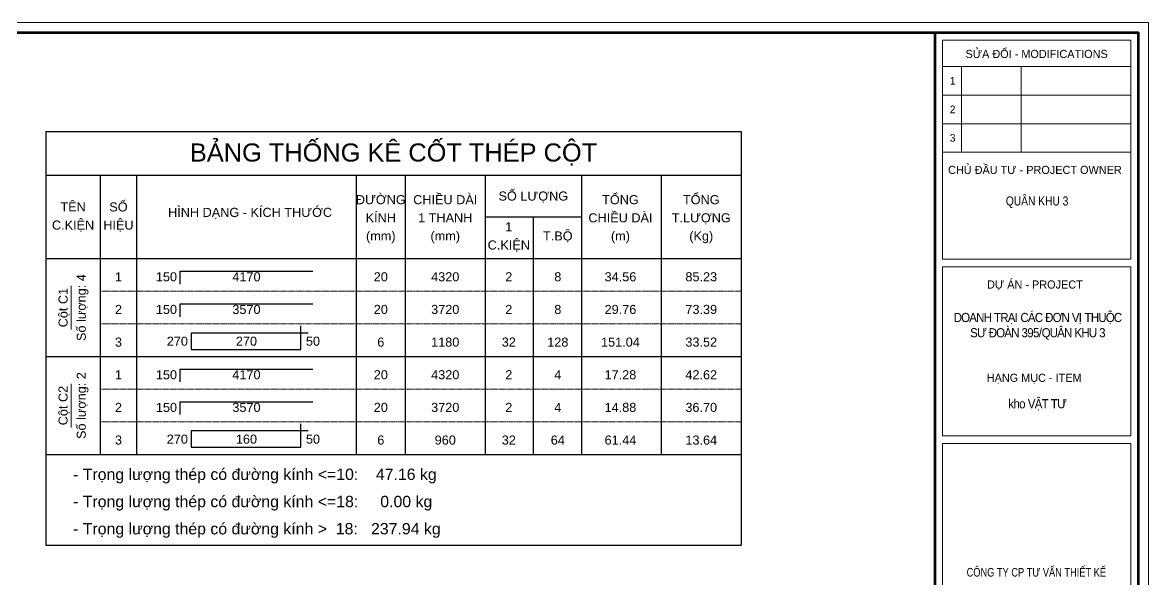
# Model space of a CAD drawing. Header units: millimetres. Extents: x -182770 to 489476, y -561170 to -280028.
# Drawn here: x 394171 to 409676, y -520264 to -512589 of the extents above; entities that cross this region are included whole.
import ezdxf
from ezdxf.enums import TextEntityAlignment as Align

# ---------------------------------------------------------------- set-up
doc = ezdxf.new("R2010")
doc.units = ezdxf.units.MM
doc.header["$MEASUREMENT"] = 0
doc.linetypes.add('HIDDEN', pattern=[0.375, 0.25, -0.125])
doc.layers.get('Defpoints').update_dxf_attribs({"color": 1})
for name, color, linetype, lineweight in [('08. Net Text', 3, 'Continuous', 13), ('Khungten_LCDI', 7, 'Continuous', 5), ('LC MANH DUT', 35, 'HIDDEN', 5), ('LC Net dam 1', 30, 'Continuous', 30), ('LC Net thay', 63, 'Continuous', 25), ('LC Text1', 3, 'Continuous', 20)]:
    doc.layers.add(name, color=color, linetype=linetype, lineweight=lineweight)
doc.styles.add('Hoa', font='micross.ttf')
doc.styles.add('Khungten', font='VHAVAN.TTF', dxfattribs={"width": 0.9, "height": 5000})
doc.styles.add('LC 1', font='VHAVANB.TTF')
doc.styles.add('Text Khung Ten', font='VHAVAN.TTF')
doc.styles.add('Thuong', font='micross.ttf')
doc.styles.add('Title', font='VHBLACK.TTF', dxfattribs={"width": 0.8})

# ---------------------------------------------------------------- blocks, each defined once
blk = doc.blocks.new('lcdi fix')
at = {"layer": 'Defpoints', "lineweight": 0}
blk.add_lwpolyline([(-1200, -14850), (-1200, 14850), (40800, 14850), (40800, -14850)], close=True, dxfattribs=at)
at = {"layer": 'Khungten_LCDI', "color": 5, "lineweight": 60}
blk.add_line((36600, 14650), (36600, -14650), dxfattribs=at)
at = {"layer": 'Khungten_LCDI', "color": 5, "lineweight": 25}
blk.add_line((40600, -14650), (40600, 14650), dxfattribs=at)
at = {"layer": 'Khungten_LCDI', "color": 9, "lineweight": 15}
for p, q in [((36750, 13981), (40450, 13981)), ((37123, 13981), (37123, 12297)), ((38293, 13981), (38293, 12297)), ((36750, 13420), (40450, 13420)), ((36750, 12858), (40450, 12858)), ((36750, 12297), (40450, 12297))]:
    blk.add_line(p, q, dxfattribs=at)
at = {"layer": 'Khungten_LCDI', "color": 5, "lineweight": 60}
blk.add_lwpolyline([(0, -14650), (0, 14650), (40600, 14650), (40600, -14650)], close=True, dxfattribs=at)
at = {"layer": 'Khungten_LCDI', "color": 9, "lineweight": 15}
for points in [[(36750, 10190), (40450, 10190), (40450, 14500), (36750, 14500)], [(36750, 6712), (40450, 6712), (40450, 10040), (36750, 10040)], [(36750, 2587), (40450, 2587), (40450, 6562), (36750, 6562)]]:
    blk.add_lwpolyline(points, close=True, dxfattribs=at)
at = {"color": 7, "style": 'Khungten'}
for s, p in [('söa ®æi - modifications', (38600, 14151)), ('chñ ®Çu t\xad - project owner', (38566, 11868)), ('dù ¸n - project', (38566, 9612)), ('h¹ng môc - item', (38552, 7776))]:
    blk.add_text(s, height=160, dxfattribs=at).set_placement(p, align=Align.CENTER)
at = {"color": 7, "style": 'Title', "width": 0.8}
blk.add_text('c«ng ty cp t\xad vÊn thiÕt kÕ', height=170, dxfattribs=at).set_placement((38594, 3942), align=Align.CENTER)
at = {"color": 4, "char_height": 180, "attachment_point": 5, "style": 'Khungten'}
for s, insert, width in [('{\\f.VnArialH|b0|i0|c0|p34;\\W0.8;qu©n khu 3}', (38609, 11313), 2315.24), ('{\\f.VnArialH|b0|i0|c0|p34;\\W0.9;\\T0.9;doanh tr¹i c¸c ®¬n vÞ thuéc s\xad ®oµn 395/qu©n khu 3}', (38617, 8868), 3461.97), ('{\\f.VnArialH|b0|i0|c0|p34;\\T0.9;kho V\\fArial|b0|i0|c0|p34;ẬT TƯ}', (38609, 7325), 3712.56)]:
    blk.add_mtext(s, dxfattribs=dict(at, insert=insert, width=width))
at = {"color": 7, "style": 'Khungten', "width": 0.8}
for tag, p in [('REVISION', (39499, -10746)), ('NGAYHT', (39546, -11609))]:
    blk.add_attdef(tag, text='', height=200, dxfattribs=at).set_placement(p, align=Align.CENTER)
at = {"layer": '08. Net Text', "color": 7, "style": 'Text Khung Ten'}
blk.add_text('1', height=150, dxfattribs=at).set_placement((36892, 13627))
at = {"layer": '08. Net Text', "color": 7, "ltscale": 2, "style": 'Text Khung Ten'}
for s, p in [('2', (36892, 13065)), ('3', (36892, 12504))]:
    blk.add_text(s, height=150, dxfattribs=at).set_placement(p)
at = {"layer": 'LC Text1', "color": 3, "style": 'LC 1', "width": 1.834006}
for tag, p, p2 in [('TENBANVE1', (36913, -8886), (40339, -8886)), ('TENBANVE2', (36913, -9562), (40339, -9562))]:
    blk.add_attdef(tag, text='', height=250, dxfattribs=at).set_placement(p, p2, align=Align.FIT)
at = {"layer": 'LC Text1', "style": 'Title', "width": 0.7}
blk.add_attdef('SOBANVE', text='', height=250, dxfattribs=at).set_placement((39562, -13896), align=Align.CENTER)

msp = doc.modelspace()

# ---------------------------------------------------------------- linework, layer by layer
at = {"layer": 'LC MANH DUT'}
for p, q in [((395242.6, -516292.8), (404067.6, -516292.8)), ((395242.6, -516742.8), (404067.6, -516742.8)), ((395242.6, -517192.8), (404067.6, -517192.8)), ((395242.6, -517642.8), (404067.6, -517642.8)), ((395242.6, -518092.8), (404067.6, -518092.8)), ((395242.6, -518542.8), (404067.6, -518542.8))]:
    msp.add_line(p, q, dxfattribs=at)
at = {"layer": 'LC Net dam 1'}
for points in [[(396342.6, -516192.8), (396342.6, -516017.8), (398167.6, -516017.8)], [(396342.6, -516642.8), (396342.6, -516467.8), (398167.6, -516467.8)], [(398105.1, -516867.8), (396492.6, -516867.8), (396492.6, -517092.8), (398005.1, -517092.8), (398005.1, -516767.8)], [(396342.6, -517542.8), (396342.6, -517367.8), (398167.6, -517367.8)], [(396342.6, -517992.8), (396342.6, -517817.8), (398167.6, -517817.8)], [(398105.1, -518217.8), (396492.6, -518217.8), (396492.6, -518442.8), (398005.1, -518442.8), (398005.1, -518117.8)]]:
    msp.add_lwpolyline(points, dxfattribs=at)
at = {"layer": 'LC Net thay'}
for p, q in [((394492.6, -514092.8), (404067.6, -514092.8)), ((394492.6, -514092.8), (394492.6, -519792.8)), ((404067.6, -514092.8), (404067.6, -519792.8)), ((394492.6, -514692.8), (404067.6, -514692.8)), ((395242.6, -514692.8), (395242.6, -518542.8)), ((395742.6, -514692.8), (395742.6, -518542.8)), ((398767.6, -514692.8), (398767.6, -518542.8)), ((399442.6, -514692.8), (399442.6, -518542.8)), ((400542.6, -514692.8), (400542.6, -518542.8)), ((401867.6, -514692.8), (401867.6, -518542.8)), ((402967.6, -514692.8), (402967.6, -518542.8)), ((400542.6, -515267.8), (401867.6, -515267.8)), ((401205.1, -515267.8), (401205.1, -518542.8)), ((394492.6, -515842.8), (404067.6, -515842.8)), ((394492.6, -517192.8), (404067.6, -517192.8)), ((394492.6, -518542.8), (404067.6, -518542.8)), ((394492.6, -518542.8), (404067.6, -518542.8)), ((394492.6, -519792.8), (404067.6, -519792.8))]:
    msp.add_line(p, q, dxfattribs=at)
at = {"layer": 'LC Text1'}
for p, q in [((394842.6, -516817.8), (394842.6, -516217.8)), ((394842.6, -518167.8), (394842.6, -517567.8))]:
    msp.add_line(p, q, dxfattribs=at)

# ---------------------------------------------------------------- block references
at = {"layer": 'LC Net thay', "xscale": 0.7, "yscale": 0.7, "zscale": 0.7}
msp.add_blockref('lcdi fix', (381116.1, -522983.8), dxfattribs=at)

# ---------------------------------------------------------------- texts
at = {"layer": 'LC Text1', "color": 4, "style": 'Hoa'}
msp.add_text('BẢNG THỐNG KÊ CỐT THÉP CỘT', height=250, dxfattribs=at).set_placement((399280.1, -514505.3), align=Align.CENTER)
at = {"layer": 'LC Text1'}
for s, style, p in [('SỐ LƯỢNG', 'Hoa', (401205.1, -515042.8)), ('TÊN', 'Hoa', (394867.6, -515192.8)), ('SỐ', 'Hoa', (395492.6, -515192.8)), ('ĐƯỜNG', 'Hoa', (399105.1, -515092.8)), ('CHIỀU DÀI', 'Hoa', (399992.6, -515092.8)), ('TỔNG', 'Hoa', (402405.1, -515092.8)), ('TỔNG', 'Hoa', (403517.6, -515092.8)), ('HÌNH DẠNG - KÍCH THƯỚC', 'Hoa', (397305.1, -515267.8)), ('KÍNH', 'Hoa', (399105.1, -515342.8)), ('1 THANH', 'Hoa', (399992.6, -515342.8)), ('CHIỀU DÀI', 'Hoa', (402405.1, -515342.8)), ('T.LƯỢNG', 'Hoa', (403517.6, -515342.8)), ('C.KIỆN', 'Hoa', (394867.6, -515442.8)), ('HIỆU', 'Hoa', (395492.6, -515442.8)), ('1', 'Hoa', (400867.6, -515467.8)), ('(mm)', 'Thuong', (399105.1, -515592.8)), ('(mm)', 'Thuong', (399992.6, -515592.8)), ('T.BỘ', 'Hoa', (401542.6, -515592.8)), ('(m)', 'Thuong', (402405.1, -515592.8)), ('(Kg)', 'Thuong', (403517.6, -515592.8)), ('C.KIỆN', 'Hoa', (400867.6, -515717.8))]:
    msp.add_text(s, height=125, dxfattribs=dict(at, style=style)).set_placement(p, align=Align.CENTER)
at = {"layer": 'LC Text1', "style": 'Hoa'}
for s, p in [('Số lượng: 4', (395042.6, -516517.8)), ('Cột C1', (394792.6, -516517.8)), ('Số lượng: 2', (395042.6, -517867.8)), ('Cột C2', (394792.6, -517867.8))]:
    msp.add_text(s, height=125, rotation=90.00021, dxfattribs=at).set_placement(p, align=Align.CENTER)
for s, p in [('1', (395492.6, -516192.8)), ('4170', (397255.1, -516192.8)), ('20', (399105.1, -516192.8)), ('2', (395492.6, -516642.8)), ('3570', (397255.1, -516642.8)), ('20', (399105.1, -516642.8)), ('270', (397255.1, -517080.3)), ('3', (395492.6, -517092.8)), ('6', (399105.1, -517092.8)), ('1', (395492.6, -517542.8)), ('4170', (397255.1, -517542.8)), ('20', (399105.1, -517542.8)), ('2', (395492.6, -517992.8)), ('3570', (397255.1, -517992.8)), ('20', (399105.1, -517992.8)), ('3', (395492.6, -518442.8)), ('160', (397255.1, -518430.3)), ('6', (399105.1, -518442.8))]:
    msp.add_text(s, height=125, dxfattribs=at).set_placement(p, align=Align.BOTTOM_CENTER)
for s, p in [('150', (396298.9, -516192.8)), ('150', (396298.9, -516642.8)), ('270', (396448.9, -517080.3)), ('150', (396298.9, -517542.8)), ('150', (396298.9, -517992.8)), ('270', (396448.9, -518430.3))]:
    msp.add_text(s, height=125, dxfattribs=at).set_placement(p, align=Align.BOTTOM_RIGHT)
at = {"layer": 'LC Text1', "color": 7, "style": 'Hoa'}
for s, p in [('4320', (399992.6, -516192.8)), ('2', (400867.6, -516192.8)), ('8', (401542.6, -516192.8)), ('34.56', (402405.1, -516192.8)), ('85.23', (403517.6, -516192.8)), ('3720', (399992.6, -516642.8)), ('2', (400867.6, -516642.8)), ('8', (401542.6, -516642.8)), ('29.76', (402405.1, -516642.8)), ('73.39', (403517.6, -516642.8)), ('1180', (399992.6, -517092.8)), ('32', (400867.6, -517092.8)), ('128', (401542.6, -517092.8)), ('151.04', (402405.1, -517092.8)), ('33.52', (403517.6, -517092.8)), ('4320', (399992.6, -517542.8)), ('2', (400867.6, -517542.8)), ('4', (401542.6, -517542.8)), ('17.28', (402405.1, -517542.8)), ('42.62', (403517.6, -517542.8)), ('3720', (399992.6, -517992.8)), ('2', (400867.6, -517992.8)), ('4', (401542.6, -517992.8)), ('14.88', (402405.1, -517992.8)), ('36.70', (403517.6, -517992.8)), ('960', (399992.6, -518442.8)), ('32', (400867.6, -518442.8)), ('64', (401542.6, -518442.8)), ('61.44', (402405.1, -518442.8)), ('13.64', (403517.6, -518442.8))]:
    msp.add_text(s, height=125, dxfattribs=at).set_placement(p, align=Align.BOTTOM_CENTER)
at = {"layer": 'LC Text1', "style": 'Hoa'}
for p in [(398073.9, -517080.3), (398073.9, -518430.3)]:
    msp.add_text('50', height=125, dxfattribs=at).set_placement(p, align=Align.BOTTOM_LEFT)
for s, p in [('- Trọng lượng thép có đường kính <=10:    47.16 kg', (394867.6, -518892.8)), ('- Trọng lượng thép có đường kính <=18:     0.00 kg', (394867.6, -519267.8)), ('- Trọng lượng thép có đường kính >  18:   237.94 kg', (394867.6, -519642.8))]:
    msp.add_text(s, height=156.25, dxfattribs=at).set_placement(p)

doc.saveas('drawing.dxf')
